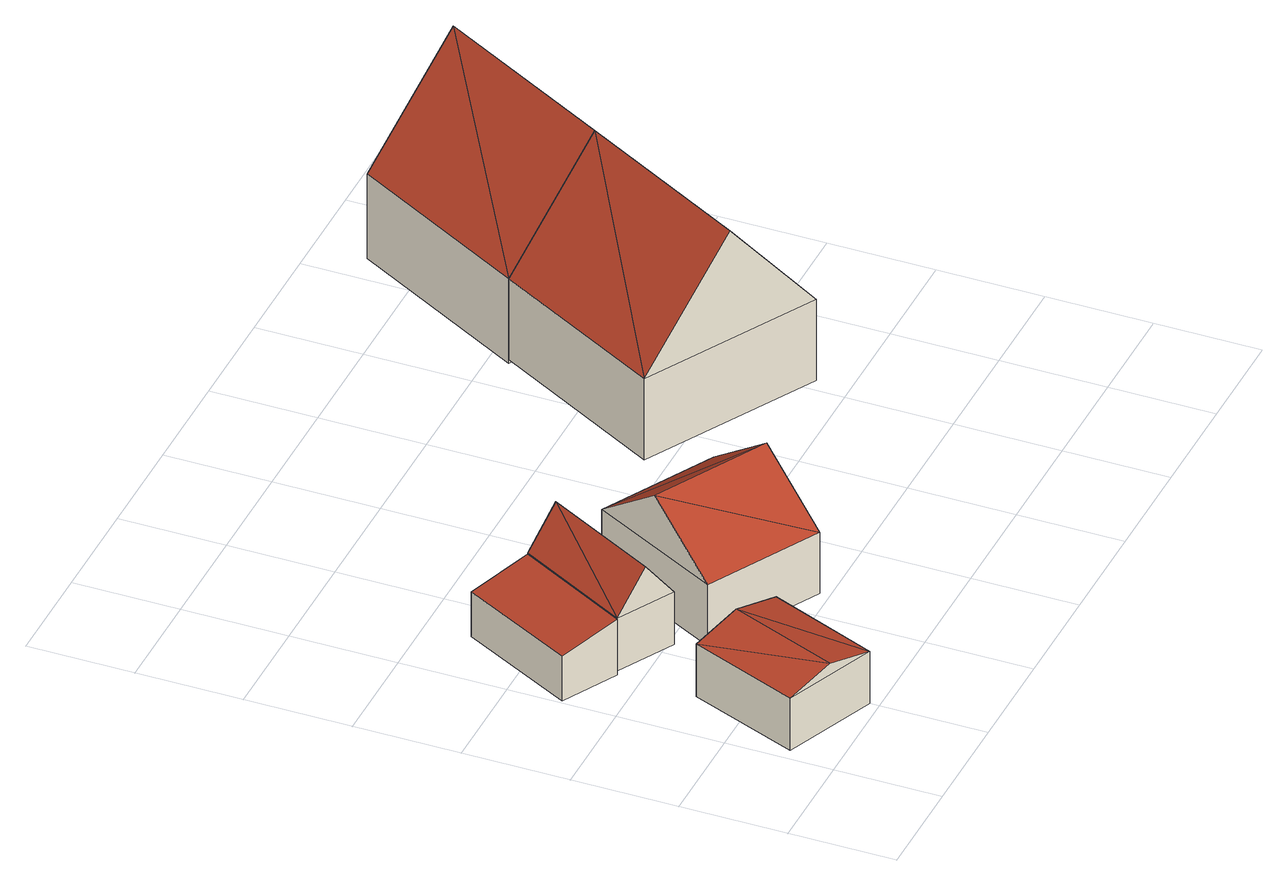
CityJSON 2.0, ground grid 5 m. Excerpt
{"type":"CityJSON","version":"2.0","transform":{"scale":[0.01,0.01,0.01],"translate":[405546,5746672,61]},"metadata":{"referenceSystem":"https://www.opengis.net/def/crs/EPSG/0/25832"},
"CityObjects":{
"building1":{"type":"Building","attributes":{"Gemeindeschluessel":"05515000","Geometrietyp2DReferenz":"3000","function":"31001_2460","roofType":"3100","measuredHeight":3.32},"geometry":[{"type":"Solid","lod":"2","boundaries":[[[[0,1,2,3]],[[4,5,1,0]],[[6,7,5,4]],[[3,2,7,6]],[[0,8,4]],[[6,9,3]],[[9,8,0]],[[0,3,9]],[[6,4,8]],[[8,9,6]],[[1,5,7,2]]]],"semantics":{"surfaces":[{"type":"WallSurface"},{"type":"RoofSurface"},{"type":"GroundSurface"}],"values":[[0,0,0,0,0,0,1,1,1,1,2]]}}]},
"building2":{"type":"Building","attributes":{"Gemeindeschluessel":"05515000","Geometrietyp2DReferenz":"3000","function":"51009_1610","roofType":"2100","measuredHeight":2.92},"geometry":[{"type":"Solid","lod":"2","boundaries":[[[[10,11,12,13]],[[14,15,11,10]],[[16,17,15,14]],[[13,12,17,16]],[[14,10,13,16]],[[11,15,17,12]]]],"semantics":{"surfaces":[{"type":"WallSurface"},{"type":"RoofSurface"},{"type":"GroundSurface"}],"values":[[0,0,0,0,1,2]]}}]},
"building3":{"type":"Building","attributes":{"Gemeindeschluessel":"05515000","Geometrietyp2DReferenz":"3000","function":"31001_1310","roofType":"3100","measuredHeight":4.75},"geometry":[{"type":"Solid","lod":"2","boundaries":[[[[18,19,20,21]],[[22,23,19,18]],[[24,25,23,22]],[[21,20,25,24]],[[18,26,22]],[[24,27,21]],[[26,18,21]],[[21,27,26]],[[22,26,27]],[[27,24,22]],[[19,23,25,20]]]],"semantics":{"surfaces":[{"type":"WallSurface"},{"type":"RoofSurface"},{"type":"GroundSurface"}],"values":[[0,0,0,0,0,0,1,1,1,1,2]]}}]},
"building4":{"type":"Building","attributes":{"Gemeindeschluessel":"05515000","Geometrietyp2DReferenz":"3000","function":"31001_2460","roofType":"3100","measuredHeight":5.91},"geometry":[{"type":"Solid","lod":"2","boundaries":[[[[28,29,30,31]],[[32,33,29,28]],[[34,35,33,32]],[[31,30,35,34]],[[28,36,32]],[[34,37,31]],[[31,37,36]],[[36,28,31]],[[37,34,32]],[[32,36,37]],[[29,33,35,30]]]],"semantics":{"surfaces":[{"type":"WallSurface"},{"type":"RoofSurface"},{"type":"GroundSurface"}],"values":[[0,0,0,0,0,0,1,1,1,1,2]]}}]},
"building5":{"type":"Building","attributes":{"Gemeindeschluessel":"05515000","Geometrietyp2DReferenz":"3000","function":"31001_1000","roofType":"3100","measuredHeight":9.87},"address":[{"country":"Germany","locality":"Münster","thoroughfareNumber":"98","thoroughfareName":"Nottebrock"}],"geometry":[{"type":"Solid","lod":"2","boundaries":[[[[38,39,40,41]],[[42,43,39,38]],[[44,45,43,42]],[[41,40,45,44]],[[38,46,42]],[[44,47,41]],[[41,47,46]],[[46,38,41]],[[47,44,42]],[[42,46,47]],[[39,43,45,40]]]],"semantics":{"surfaces":[{"type":"WallSurface"},{"type":"RoofSurface"},{"type":"GroundSurface"}],"values":[[0,0,0,0,0,0,1,1,1,1,2]]}}]},
"building6":{"type":"Building","attributes":{"Gemeindeschluessel":"05515000","Geometrietyp2DReferenz":"3000","function":"31001_1000","roofType":"3100","measuredHeight":10.08},"address":[{"country":"Germany","locality":"Münster","thoroughfareNumber":"96","thoroughfareName":"Nottebrock"}],"geometry":[{"type":"Solid","lod":"2","boundaries":[[[[48,49,50,51]],[[52,53,49,48]],[[54,55,53,52]],[[51,50,55,54]],[[48,56,52]],[[54,47,51]],[[56,48,51]],[[51,47,56]],[[52,56,47]],[[47,54,52]],[[49,53,55,50]]]],"semantics":{"surfaces":[{"type":"WallSurface"},{"type":"RoofSurface"},{"type":"GroundSurface"}],"values":[[0,0,0,0,0,0,1,1,1,1,2]]}}]}
},
"vertices":[
[228,726,339],[228,726,66],[19,206,66],[19,206,339],[674,547,339],[674,547,66],[463,28,339],[463,28,66],[451,637,398],[241,117,398],
[11,1250,271],[11,1250,38],[275,1108,38],[275,1108,330],[295,1788,270],[295,1788,38],[564,1642,330],[564,1642,38],
[564,1642,334],[564,1642,59],[275,1108,59],[275,1108,334],[833,1494,334],[833,1494,59],[546,961,334],[546,961,59],[698,1568,534],[410,1034,534],
[588,825,380],[588,825,60],[1122,534,60],[1122,534,380],[918,1450,380],[918,1450,60],[1453,1159,380],[1453,1159,60],[753,1137,650],[1287,847,650],
[2545,1147,478],[2545,1147,56],[2993,1958,56],[2993,1958,478],[1732,1596,478],[1732,1596,56],[2179,2406,478],[2179,2406,56],[2138,1372,1044],[2586,2182,1044],
[2646,3253,477],[2646,3253,35],[2179,2406,35],[2179,2406,477],[3458,2802,477],[3458,2802,35],[2993,1958,477],[2993,1958,35],[3052,3027,1044]
]}
